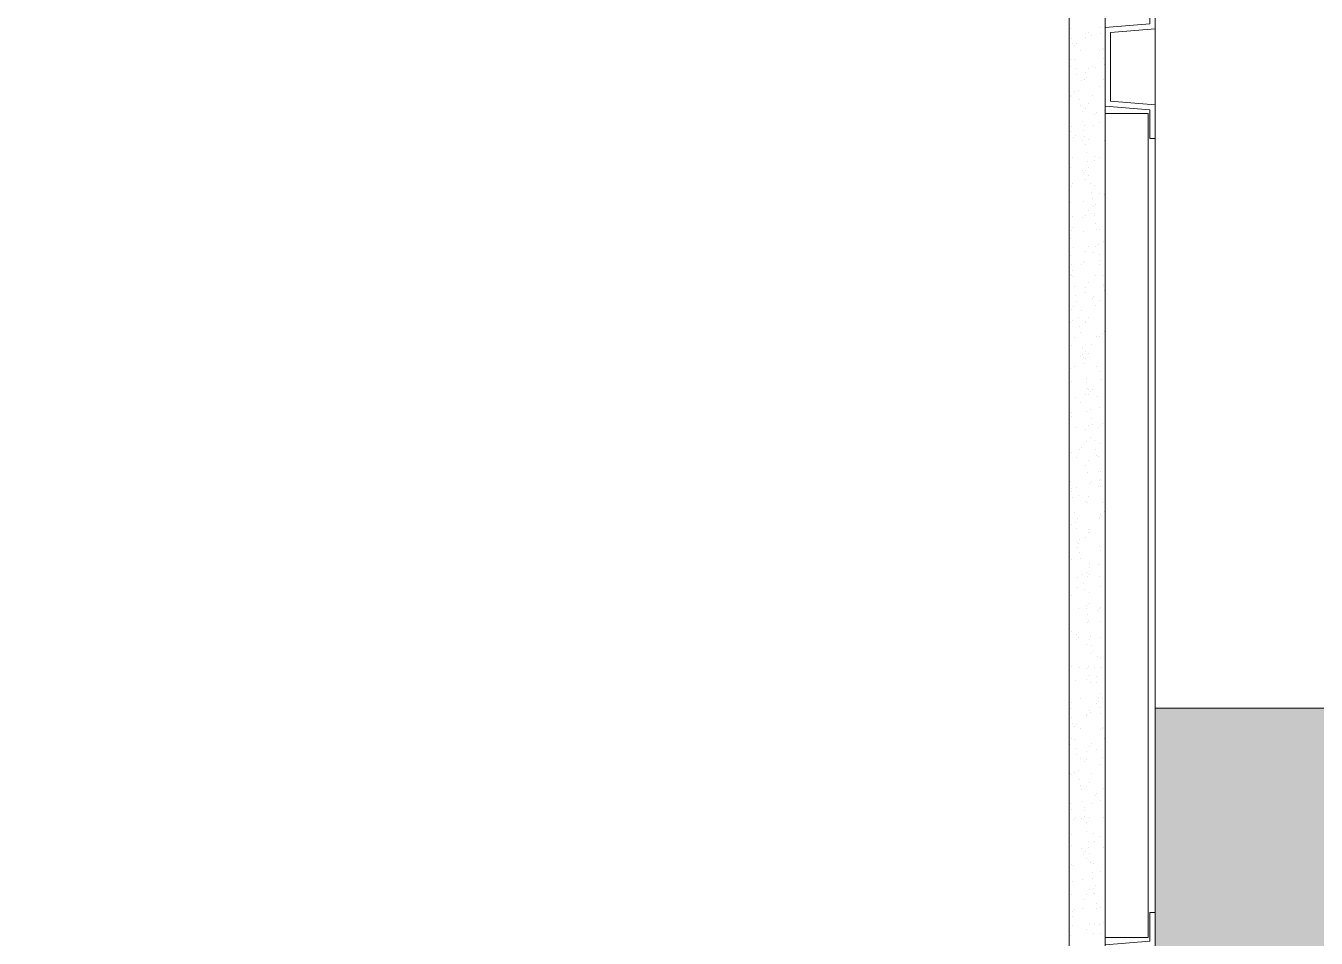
# Model space of a CAD drawing. Header units: inches. Extents: x 891 to 14187, y -1169 to 3232.
# Drawn here: x 9000.67 to 9023.18, y 2675.69 to 2691.6 of the extents above; entities that cross this region are included whole.
import ezdxf

# ---------------------------------------------------------------- set-up
doc = ezdxf.new("R2010")
doc.units = ezdxf.units.IN
doc.header["$MEASUREMENT"] = 0
for name, color, linetype, lineweight in [('A-Hatch', 7, 'Continuous', 9), ('A-WALL-PRHT', 7, 'Continuous', 9), ('E1', 7, 'Continuous', 9), ('E2', 7, 'Continuous', 9), ('E3', 7, 'Continuous', 9), ('EX-EXT-CORE', 7, 'Continuous', 9), ('EX-Windows', 7, 'Continuous', 9)]:
    doc.layers.add(name, color=color, linetype=linetype, lineweight=lineweight)

msp = doc.modelspace()

# ---------------------------------------------------------------- hatches: boundary and pattern name
at = {"layer": 'A-Hatch'}
h = msp.add_hatch(color=9, dxfattribs=at)
h.paths.add_polyline_path([(8891.445, 1806.88), (8899.423, 1828.798), (8962.29, 1828.798), (8962.582, 1830.019), (8963.139, 1831.144), (8963.933, 1832.117), (8964.924, 1832.887), (8966.062, 1833.416), (8967.29, 1833.677), (8967.29, 1856.81), (8962.29, 1856.81), (8962.29, 1861.81), (8899.689, 1861.81), (8899.949, 1862.746), (8899.975, 1863.718), (8899.767, 1864.667), (8899.335, 1865.537), (8898.707, 1866.278), (8897.918, 1866.846), (8897.015, 1867.206), (8896.053, 1867.339), (8895.086, 1867.235), (8894.174, 1866.901), (8893.368, 1866.357), (8892.718, 1865.635), (8892.261, 1864.778), (8776.589, 1980.45), (8777.446, 1980.907), (8778.168, 1981.557), (8778.712, 1982.363), (8779.046, 1983.275), (8779.15, 1984.242), (8779.017, 1985.204), (8778.657, 1986.107), (8778.089, 1986.896), (8777.348, 1987.524), (8776.478, 1987.956), (8775.529, 1988.164), (8774.557, 1988.138), (8773.621, 1987.878), (8773.621, 2151.28), (8774.557, 2151.02), (8775.529, 2150.994), (8776.478, 2151.202), (8777.348, 2151.634), (8778.089, 2152.262), (8778.657, 2153.051), (8779.017, 2153.954), (8779.15, 2154.916), (8779.046, 2155.883), (8778.712, 2156.795), (8778.168, 2157.601), (8777.446, 2158.251), (8776.589, 2158.708), (8892.078, 2274.197), (8892.412, 2273.232), (8892.98, 2272.383), (8893.745, 2271.706), (8894.656, 2271.244), (8895.654, 2271.028), (8896.674, 2271.072), (8897.65, 2271.373), (8898.518, 2271.911), (8899.221, 2272.652), (8899.714, 2273.546), (8899.965, 2274.536), (8899.956, 2275.558), (8899.689, 2276.543), (8977.29, 2276.543), (8977.29, 2281.543), (8982.29, 2281.543), (8982.29, 2304.676), (8981.062, 2304.937), (8979.924, 2305.466), (8978.933, 2306.237), (8978.139, 2307.209), (8977.582, 2308.334), (8977.29, 2309.555), (8921.978, 2309.555), (8921.978, 2491.955), (9047.856, 2491.955), (9047.856, 2473.387), (9048.175, 2473.387), (9048.951, 2473.285), (9049.675, 2472.985), (9050.296, 2472.508), (9050.773, 2471.887), (9051.073, 2471.163), (9051.175, 2470.387), (9051.175, 2469.116), (9055.09, 2469.116), (9054.709, 2467.833), (9054.654, 2466.495), (9054.929, 2465.185), (9055.517, 2463.983), (9056.382, 2462.962), (9057.472, 2462.184), (9058.719, 2461.698), (9060.047, 2461.532), (9061.375, 2461.698), (9062.622, 2462.184), (9063.711, 2462.962), (9064.577, 2463.983), (9065.165, 2465.185), (9065.44, 2466.495), (9065.385, 2467.833), (9065.004, 2469.116), (9080.75, 2469.116), (9080.369, 2467.833), (9080.314, 2466.495), (9080.589, 2465.185), (9081.177, 2463.983), (9082.042, 2462.962), (9083.132, 2462.184), (9084.379, 2461.698), (9085.707, 2461.532), (9087.035, 2461.698), (9088.282, 2462.184), (9089.371, 2462.962), (9090.237, 2463.983), (9090.825, 2465.185), (9091.1, 2466.495), (9091.045, 2467.833), (9090.664, 2469.116), (9094.899, 2469.116), (9094.899, 2470.387), (9095.002, 2471.163), (9095.301, 2471.887), (9095.778, 2472.508), (9096.399, 2472.985), (9097.123, 2473.285), (9097.899, 2473.387), (9098.537, 2473.387), (9098.537, 2509.74), (9099.655, 2509.405), (9100.821, 2509.365), (9101.96, 2509.621), (9102.997, 2510.157), (9103.863, 2510.939), (9104.504, 2511.914), (9104.877, 2513.02), (9104.957, 2514.184), (9104.74, 2515.331), (9104.24, 2516.385), (9103.489, 2517.278), (9102.536, 2517.952), (9111.732, 2527.148), (9108.264, 2530.616), (9111.672, 2534.023), (9095.315, 2550.38), (9094.262, 2549.697), (9093.082, 2549.266), (9091.837, 2549.11), (9090.588, 2549.236), (9089.399, 2549.637), (9088.329, 2550.295), (9081.604, 2543.57), (9039.994, 2543.57), (9039.994, 2648.179), (9090.682, 2648.179), (9090.682, 2652.179), (9094.682, 2652.179), (9094.682, 2663.179), (9090.682, 2663.179), (9090.682, 2667.179), (9039.994, 2667.179), (9039.994, 2679.698), (9020.374, 2679.698), (9020.374, 2526.043), (8923.557, 2526.043), (8923.557, 2544.133), (8860.482, 2544.133), (8860.482, 2507.138), (8848.343, 2507.138), (8848.343, 2491.138), (8888.835, 2491.138), (8888.835, 2331.379), (8871.548, 2331.379), (8871.548, 2298.558), (8765.747, 2192.757), (8765.747, 2255.921), (8745.747, 2255.921), (8745.747, 2218.326), (8715.335, 2218.326), (8715.335, 2193.826), (8740.83, 2193.826), (8740.83, 1937.933), (8716.83, 1937.933), (8716.83, 1894.933), (8740.83, 1894.933), (8740.83, 1892.88), (8756.83, 1892.88), (8756.83, 1955.928), (8868.77, 1843.989), (8859.496, 1818.509)])
h.paths.add_polyline_path([(8824.343, 2491.138), (8824.343, 2507.138), (8799.107, 2507.138), (8799.107, 2491.138)])

# ---------------------------------------------------------------- linework, layer by layer
at = {"layer": 'A-WALL-PRHT', "color": 8}
for p, q in [((9018.874, 2739.698), (9018.874, 2659.388)), ((9019.499, 2739.698), (9019.499, 2659.388))]:
    msp.add_line(p, q, dxfattribs=at)
at = {"layer": 'E1', "color": 8}
for p, q in [((9018.881, 2691.428), (9018.881, 2691.428)), ((9018.881, 2691.428), (9018.881, 2691.428)), ((9018.89, 2691.551), (9018.89, 2691.551)), ((9019.163, 2691.474), (9019.163, 2691.474)), ((9019.163, 2691.474), (9019.163, 2691.474)), ((9019.204, 2691.487), (9019.204, 2691.487)), ((9019.266, 2691.44), (9019.266, 2691.44)), ((9019.266, 2691.44), (9019.266, 2691.44)), ((9019.405, 2691.573), (9019.405, 2691.573)), ((9019.405, 2691.573), (9019.405, 2691.573)), ((9019.419, 2691.469), (9019.419, 2691.469)), ((9019.419, 2691.469), (9019.419, 2691.469)), ((9018.912, 2691.388), (9018.912, 2691.388)), ((9018.912, 2691.388), (9018.912, 2691.388)), ((9018.925, 2691.284), (9018.925, 2691.284)), ((9018.925, 2691.284), (9018.925, 2691.284)), ((9018.97, 2691.263), (9018.97, 2691.263)), ((9018.97, 2691.263), (9018.97, 2691.263)), ((9019.004, 2691.3), (9019.004, 2691.3)), ((9019.15, 2691.403), (9019.15, 2691.403)), ((9019.15, 2691.403), (9019.15, 2691.403)), ((9019.455, 2691.197), (9019.455, 2691.197)), ((9018.897, 2691.007), (9018.897, 2691.007)), ((9018.897, 2691.007), (9018.897, 2691.007)), ((9018.961, 2691.013), (9018.961, 2691.013)), ((9019.079, 2691.17), (9019.079, 2691.17)), ((9019.079, 2691.17), (9019.079, 2691.17)), ((9019.398, 2691.168), (9019.398, 2691.168)), ((9019.398, 2691.168), (9019.398, 2691.168)), ((9019.464, 2691.182), (9019.464, 2691.182)), ((9019.464, 2691.182), (9019.464, 2691.182)), ((9019.476, 2691.034), (9019.476, 2691.034)), ((9019.476, 2691.034), (9019.476, 2691.034)), ((9018.901, 2690.887), (9018.901, 2690.887)), ((9018.982, 2690.85), (9018.982, 2690.85)), ((9018.982, 2690.85), (9018.982, 2690.85)), ((9018.996, 2690.746), (9018.996, 2690.746)), ((9018.996, 2690.746), (9018.996, 2690.746)), ((9019.151, 2690.78), (9019.151, 2690.78)), ((9019.151, 2690.78), (9019.151, 2690.78)), ((9019.205, 2690.865), (9019.205, 2690.865)), ((9019.286, 2690.9), (9019.286, 2690.9)), ((9019.339, 2690.873), (9019.339, 2690.873)), ((9019.339, 2690.873), (9019.339, 2690.873)), ((9019.49, 2690.93), (9019.49, 2690.93)), ((9019.49, 2690.93), (9019.49, 2690.93)), ((9019.086, 2690.646), (9019.086, 2690.646)), ((9019.086, 2690.646), (9019.086, 2690.646)), ((9019.145, 2690.662), (9019.145, 2690.662)), ((9019.145, 2690.662), (9019.145, 2690.662)), ((9019.179, 2690.699), (9019.179, 2690.699)), ((9019.399, 2690.545), (9019.399, 2690.545)), ((9019.399, 2690.545), (9019.399, 2690.545)), ((9019.471, 2690.659), (9019.471, 2690.659)), ((9019.471, 2690.659), (9019.471, 2690.659)), ((9018.898, 2690.384), (9018.898, 2690.384)), ((9018.898, 2690.384), (9018.898, 2690.384)), ((9018.898, 2690.376), (9018.898, 2690.376)), ((9018.898, 2690.376), (9018.898, 2690.376)), ((9018.963, 2690.463), (9018.963, 2690.463)), ((9018.963, 2690.463), (9018.963, 2690.463)), ((9019.032, 2690.474), (9019.032, 2690.474)), ((9019.053, 2690.312), (9019.053, 2690.312)), ((9019.053, 2690.312), (9019.053, 2690.312)), ((9019.283, 2690.388), (9019.283, 2690.388)), ((9019.283, 2690.388), (9019.283, 2690.388)), ((9019.067, 2690.208), (9019.067, 2690.208)), ((9019.067, 2690.208), (9019.067, 2690.208)), ((9019.105, 2690.106), (9019.105, 2690.106)), ((9019.152, 2690.157), (9019.152, 2690.157)), ((9019.152, 2690.157), (9019.152, 2690.157)), ((9019.206, 2690.242), (9019.206, 2690.242)), ((9019.355, 2690.097), (9019.355, 2690.097)), ((9019.49, 2690.119), (9019.49, 2690.119)), ((9018.905, 2689.852), (9018.905, 2689.852)), ((9018.905, 2689.852), (9018.905, 2689.852)), ((9019.103, 2689.936), (9019.103, 2689.936)), ((9019.138, 2689.861), (9019.138, 2689.861)), ((9019.138, 2689.861), (9019.138, 2689.861)), ((9019.29, 2689.865), (9019.29, 2689.865)), ((9019.29, 2689.865), (9019.29, 2689.865)), ((9019.321, 2690.06), (9019.321, 2690.06)), ((9019.321, 2690.06), (9019.321, 2690.06)), ((9019.4, 2689.923), (9019.4, 2689.923)), ((9019.4, 2689.923), (9019.4, 2689.923)), ((9018.9, 2689.761), (9018.9, 2689.761)), ((9018.9, 2689.761), (9018.9, 2689.761)), ((9018.945, 2689.651), (9018.945, 2689.651)), ((9018.945, 2689.651), (9018.945, 2689.651)), ((9018.979, 2689.687), (9018.979, 2689.687)), ((9019.124, 2689.773), (9019.124, 2689.773)), ((9019.124, 2689.773), (9019.124, 2689.773)), ((9019.138, 2689.669), (9019.138, 2689.669)), ((9019.138, 2689.669), (9019.138, 2689.669)), ((9019.207, 2689.619), (9019.207, 2689.619)), ((9019.103, 2689.594), (9019.103, 2689.594)), ((9019.103, 2689.594), (9019.103, 2689.594)), ((9019.153, 2689.535), (9019.153, 2689.535)), ((9019.153, 2689.535), (9019.153, 2689.535)), ((9019.174, 2689.398), (9019.174, 2689.398)), ((9019.488, 2689.607), (9019.488, 2689.607)), ((9019.488, 2689.607), (9019.488, 2689.607)), ((9019.496, 2689.459), (9019.496, 2689.459)), ((9019.496, 2689.459), (9019.496, 2689.459)), ((9018.924, 2689.312), (9018.924, 2689.312)), ((9019.195, 2689.235), (9019.195, 2689.235)), ((9019.195, 2689.235), (9019.195, 2689.235)), ((9019.31, 2689.325), (9019.31, 2689.325)), ((9019.314, 2689.26), (9019.314, 2689.26)), ((9019.314, 2689.26), (9019.314, 2689.26)), ((9019.402, 2689.3), (9019.402, 2689.3)), ((9019.402, 2689.3), (9019.402, 2689.3)), ((9018.901, 2689.138), (9018.901, 2689.138)), ((9018.901, 2689.138), (9018.901, 2689.138)), ((9019.109, 2689.071), (9019.109, 2689.071)), ((9019.109, 2689.071), (9019.109, 2689.071)), ((9019.121, 2689.049), (9019.121, 2689.049)), ((9019.121, 2689.049), (9019.121, 2689.049)), ((9019.155, 2689.086), (9019.155, 2689.086)), ((9019.208, 2688.996), (9019.208, 2688.996)), ((9019.209, 2689.131), (9019.209, 2689.131)), ((9019.209, 2689.131), (9019.209, 2689.131)), ((9019.495, 2689.084), (9019.495, 2689.084)), ((9019.495, 2689.084), (9019.495, 2689.084)), ((9018.922, 2688.8), (9018.922, 2688.8)), ((9018.922, 2688.8), (9018.922, 2688.8)), ((9018.938, 2688.85), (9018.938, 2688.85)), ((9018.938, 2688.85), (9018.938, 2688.85)), ((9019.154, 2688.912), (9019.154, 2688.912)), ((9019.154, 2688.912), (9019.154, 2688.912)), ((9019.244, 2688.859), (9019.244, 2688.859)), ((9019.307, 2688.813), (9019.307, 2688.813)), ((9019.307, 2688.813), (9019.307, 2688.813)), ((9018.902, 2688.515), (9018.902, 2688.515)), ((9018.902, 2688.515), (9018.902, 2688.515)), ((9019.129, 2688.531), (9019.129, 2688.531)), ((9019.266, 2688.697), (9019.266, 2688.697)), ((9019.266, 2688.697), (9019.266, 2688.697)), ((9019.28, 2688.593), (9019.28, 2688.593)), ((9019.28, 2688.593), (9019.28, 2688.593)), ((9019.403, 2688.677), (9019.403, 2688.677)), ((9019.403, 2688.677), (9019.403, 2688.677)), ((9019.49, 2688.659), (9019.49, 2688.659)), ((9019.49, 2688.659), (9019.49, 2688.659)), ((9018.928, 2688.277), (9018.928, 2688.277)), ((9018.928, 2688.277), (9018.928, 2688.277)), ((9019.156, 2688.289), (9019.156, 2688.289)), ((9019.156, 2688.289), (9019.156, 2688.289)), ((9019.209, 2688.373), (9019.209, 2688.373)), ((9019.296, 2688.448), (9019.296, 2688.448)), ((9019.296, 2688.448), (9019.296, 2688.448)), ((9019.314, 2688.29), (9019.314, 2688.29)), ((9019.314, 2688.29), (9019.314, 2688.29)), ((9019.315, 2688.321), (9019.315, 2688.321)), ((9019.33, 2688.485), (9019.33, 2688.485)), ((9018.921, 2688.038), (9018.921, 2688.038)), ((9018.921, 2688.038), (9018.921, 2688.038)), ((9018.954, 2688.075), (9018.954, 2688.075)), ((9019.114, 2688.249), (9019.114, 2688.249)), ((9019.114, 2688.249), (9019.114, 2688.249)), ((9019.337, 2688.158), (9019.337, 2688.158)), ((9019.337, 2688.158), (9019.337, 2688.158)), ((9019.35, 2688.054), (9019.35, 2688.054)), ((9019.35, 2688.054), (9019.35, 2688.054)), ((9019.404, 2688.054), (9019.404, 2688.054)), ((9019.404, 2688.054), (9019.404, 2688.054)), ((9018.903, 2687.893), (9018.903, 2687.893)), ((9018.903, 2687.893), (9018.903, 2687.893)), ((9019.126, 2688.019), (9019.126, 2688.019)), ((9019.126, 2688.019), (9019.126, 2688.019)), ((9019.472, 2687.847), (9019.472, 2687.847)), ((9019.472, 2687.847), (9019.472, 2687.847)), ((9018.893, 2687.598), (9018.893, 2687.598)), ((9018.948, 2687.737), (9018.948, 2687.737)), ((9019.157, 2687.666), (9019.157, 2687.666)), ((9019.157, 2687.666), (9019.157, 2687.666)), ((9019.21, 2687.75), (9019.21, 2687.75)), ((9019.289, 2687.648), (9019.289, 2687.648)), ((9019.289, 2687.648), (9019.289, 2687.648)), ((9019.333, 2687.749), (9019.333, 2687.749)), ((9019.386, 2687.783), (9019.386, 2687.783)), ((9019.408, 2687.62), (9019.408, 2687.62)), ((9019.408, 2687.62), (9019.408, 2687.62)), ((9018.914, 2687.436), (9018.914, 2687.436)), ((9018.914, 2687.436), (9018.914, 2687.436)), ((9019.096, 2687.437), (9019.096, 2687.437)), ((9019.096, 2687.437), (9019.096, 2687.437)), ((9019.13, 2687.474), (9019.13, 2687.474)), ((9019.133, 2687.496), (9019.133, 2687.496)), ((9019.133, 2687.496), (9019.133, 2687.496)), ((9019.405, 2687.431), (9019.405, 2687.431)), ((9019.405, 2687.431), (9019.405, 2687.431)), ((9019.421, 2687.516), (9019.421, 2687.516)), ((9019.421, 2687.516), (9019.421, 2687.516)), ((9018.904, 2687.27), (9018.904, 2687.27)), ((9018.904, 2687.27), (9018.904, 2687.27)), ((9018.914, 2687.238), (9018.914, 2687.238)), ((9018.914, 2687.238), (9018.914, 2687.238)), ((9018.928, 2687.331), (9018.928, 2687.331)), ((9018.928, 2687.331), (9018.928, 2687.331)), ((9018.945, 2687.225), (9018.945, 2687.225)), ((9018.945, 2687.225), (9018.945, 2687.225)), ((9019.331, 2687.238), (9019.331, 2687.238)), ((9019.331, 2687.238), (9019.331, 2687.238)), ((9019.457, 2687.244), (9019.457, 2687.244)), ((9018.964, 2687.06), (9018.964, 2687.06)), ((9019.152, 2686.955), (9019.152, 2686.955)), ((9019.158, 2687.043), (9019.158, 2687.043)), ((9019.158, 2687.043), (9019.158, 2687.043)), ((9019.211, 2687.128), (9019.211, 2687.128)), ((9019.465, 2687.047), (9019.465, 2687.047)), ((9019.465, 2687.047), (9019.465, 2687.047)), ((9019.479, 2687.082), (9019.479, 2687.082)), ((9019.479, 2687.082), (9019.479, 2687.082)), ((9019.492, 2686.978), (9019.492, 2686.978)), ((9019.492, 2686.978), (9019.492, 2686.978)), ((9018.952, 2686.702), (9018.952, 2686.702)), ((9018.952, 2686.702), (9018.952, 2686.702)), ((9018.985, 2686.897), (9018.985, 2686.897)), ((9018.985, 2686.897), (9018.985, 2686.897)), ((9018.999, 2686.793), (9018.999, 2686.793)), ((9018.999, 2686.793), (9018.999, 2686.793)), ((9019.272, 2686.836), (9019.272, 2686.836)), ((9019.272, 2686.836), (9019.272, 2686.836)), ((9019.306, 2686.873), (9019.306, 2686.873)), ((9019.337, 2686.714), (9019.337, 2686.714)), ((9019.337, 2686.714), (9019.337, 2686.714)), ((9019.406, 2686.808), (9019.406, 2686.808)), ((9019.406, 2686.808), (9019.406, 2686.808)), ((9018.905, 2686.647), (9018.905, 2686.647)), ((9018.905, 2686.647), (9018.905, 2686.647)), ((9018.93, 2686.463), (9018.93, 2686.463)), ((9019.034, 2686.521), (9019.034, 2686.521)), ((9019.089, 2686.637), (9019.089, 2686.637)), ((9019.089, 2686.637), (9019.089, 2686.637)), ((9019.213, 2686.505), (9019.213, 2686.505)), ((9018.896, 2686.426), (9018.896, 2686.426)), ((9018.896, 2686.426), (9018.896, 2686.426)), ((9019.056, 2686.359), (9019.056, 2686.359)), ((9019.056, 2686.359), (9019.056, 2686.359)), ((9019.07, 2686.255), (9019.07, 2686.255)), ((9019.07, 2686.255), (9019.07, 2686.255)), ((9019.15, 2686.444), (9019.15, 2686.444)), ((9019.15, 2686.444), (9019.15, 2686.444)), ((9019.159, 2686.42), (9019.159, 2686.42)), ((9019.159, 2686.42), (9019.159, 2686.42)), ((9019.481, 2686.271), (9019.481, 2686.271)), ((9018.906, 2686.024), (9018.906, 2686.024)), ((9018.906, 2686.024), (9018.906, 2686.024)), ((9018.972, 2686.161), (9018.972, 2686.161)), ((9019.265, 2686.035), (9019.265, 2686.035)), ((9019.265, 2686.035), (9019.265, 2686.035)), ((9019.357, 2686.174), (9019.357, 2686.174)), ((9019.407, 2686.186), (9019.407, 2686.186)), ((9019.407, 2686.186), (9019.407, 2686.186)), ((9019.447, 2686.234), (9019.447, 2686.234)), ((9019.447, 2686.234), (9019.447, 2686.234)), ((9019.072, 2685.825), (9019.072, 2685.825)), ((9019.072, 2685.825), (9019.072, 2685.825)), ((9019.105, 2685.983), (9019.105, 2685.983)), ((9019.105, 2685.861), (9019.105, 2685.861)), ((9019.127, 2685.82), (9019.127, 2685.82)), ((9019.127, 2685.82), (9019.127, 2685.82)), ((9019.157, 2685.92), (9019.157, 2685.92)), ((9019.157, 2685.92), (9019.157, 2685.92)), ((9019.16, 2685.798), (9019.16, 2685.798)), ((9019.16, 2685.798), (9019.16, 2685.798)), ((9019.214, 2685.882), (9019.214, 2685.882)), ((9018.889, 2685.625), (9018.889, 2685.625)), ((9018.889, 2685.625), (9018.889, 2685.625)), ((9018.969, 2685.65), (9018.969, 2685.65)), ((9018.969, 2685.65), (9018.969, 2685.65)), ((9019.14, 2685.716), (9019.14, 2685.716)), ((9019.14, 2685.716), (9019.14, 2685.716)), ((9019.354, 2685.662), (9019.354, 2685.662)), ((9019.354, 2685.662), (9019.354, 2685.662)), ((9019.408, 2685.563), (9019.408, 2685.563)), ((9019.408, 2685.563), (9019.408, 2685.563)), ((9018.908, 2685.401), (9018.908, 2685.401)), ((9018.908, 2685.401), (9018.908, 2685.401)), ((9019.176, 2685.445), (9019.176, 2685.445)), ((9019.176, 2685.38), (9019.176, 2685.38)), ((9019.44, 2685.434), (9019.44, 2685.434)), ((9019.44, 2685.434), (9019.44, 2685.434)), ((9018.976, 2685.126), (9018.976, 2685.126)), ((9018.976, 2685.126), (9018.976, 2685.126)), ((9019.161, 2685.175), (9019.161, 2685.175)), ((9019.161, 2685.175), (9019.161, 2685.175)), ((9019.198, 2685.282), (9019.198, 2685.282)), ((9019.198, 2685.282), (9019.198, 2685.282)), ((9019.211, 2685.178), (9019.211, 2685.178)), ((9019.211, 2685.178), (9019.211, 2685.178)), ((9019.215, 2685.259), (9019.215, 2685.259)), ((9019.247, 2685.223), (9019.247, 2685.223)), ((9019.247, 2685.223), (9019.247, 2685.223)), ((9019.281, 2685.26), (9019.281, 2685.26)), ((9019.361, 2685.139), (9019.361, 2685.139)), ((9019.361, 2685.139), (9019.361, 2685.139)), ((9019.065, 2685.024), (9019.065, 2685.024)), ((9019.065, 2685.024), (9019.065, 2685.024)), ((9019.247, 2684.906), (9019.247, 2684.906)), ((9019.409, 2684.94), (9019.409, 2684.94)), ((9019.409, 2684.94), (9019.409, 2684.94)), ((9018.905, 2684.85), (9018.905, 2684.85)), ((9018.909, 2684.778), (9018.909, 2684.778)), ((9018.909, 2684.778), (9018.909, 2684.778)), ((9019.174, 2684.868), (9019.174, 2684.868)), ((9019.174, 2684.868), (9019.174, 2684.868)), ((9019.268, 2684.744), (9019.268, 2684.744)), ((9019.268, 2684.744), (9019.268, 2684.744)), ((9018.995, 2684.586), (9018.995, 2684.586)), ((9019.162, 2684.552), (9019.162, 2684.552)), ((9019.162, 2684.552), (9019.162, 2684.552)), ((9019.216, 2684.636), (9019.216, 2684.636)), ((9019.282, 2684.64), (9019.282, 2684.64)), ((9019.282, 2684.64), (9019.282, 2684.64)), ((9019.381, 2684.599), (9019.381, 2684.599)), ((9019.423, 2684.622), (9019.423, 2684.622)), ((9019.423, 2684.622), (9019.423, 2684.622)), ((9019.456, 2684.659), (9019.456, 2684.659)), ((9019.047, 2684.212), (9019.047, 2684.212)), ((9019.047, 2684.212), (9019.047, 2684.212)), ((9019.081, 2684.249), (9019.081, 2684.249)), ((9019.18, 2684.345), (9019.18, 2684.345)), ((9019.18, 2684.345), (9019.18, 2684.345)), ((9019.24, 2684.423), (9019.24, 2684.423)), ((9019.24, 2684.423), (9019.24, 2684.423)), ((9019.318, 2684.368), (9019.318, 2684.368)), ((9019.411, 2684.317), (9019.411, 2684.317)), ((9019.411, 2684.317), (9019.411, 2684.317)), ((9018.91, 2684.156), (9018.91, 2684.156)), ((9018.91, 2684.156), (9018.91, 2684.156)), ((9018.993, 2684.075), (9018.993, 2684.075)), ((9018.993, 2684.075), (9018.993, 2684.075)), ((9019.217, 2684.013), (9019.217, 2684.013)), ((9019.339, 2684.205), (9019.339, 2684.205)), ((9019.339, 2684.205), (9019.339, 2684.205)), ((9019.353, 2684.101), (9019.353, 2684.101)), ((9019.353, 2684.101), (9019.353, 2684.101)), ((9019.378, 2684.087), (9019.378, 2684.087)), ((9019.378, 2684.087), (9019.378, 2684.087)), ((9019.163, 2683.929), (9019.163, 2683.929)), ((9019.163, 2683.929), (9019.163, 2683.929)), ((9019.2, 2683.805), (9019.2, 2683.805)), ((9019.389, 2683.83), (9019.389, 2683.83)), ((9019.416, 2683.822), (9019.416, 2683.822)), ((9019.416, 2683.822), (9019.416, 2683.822)), ((9018.895, 2683.645), (9018.895, 2683.645)), ((9018.999, 2683.551), (9018.999, 2683.551)), ((9018.999, 2683.551), (9018.999, 2683.551)), ((9019.223, 2683.611), (9019.223, 2683.611)), ((9019.223, 2683.611), (9019.223, 2683.611)), ((9019.256, 2683.648), (9019.256, 2683.648)), ((9019.385, 2683.564), (9019.385, 2683.564)), ((9019.385, 2683.564), (9019.385, 2683.564)), ((9019.41, 2683.667), (9019.41, 2683.667)), ((9019.41, 2683.667), (9019.41, 2683.667)), ((9019.412, 2683.694), (9019.412, 2683.694)), ((9019.412, 2683.694), (9019.412, 2683.694)), ((9019.424, 2683.563), (9019.424, 2683.563)), ((9019.424, 2683.563), (9019.424, 2683.563)), ((9018.911, 2683.533), (9018.911, 2683.533)), ((9018.911, 2683.533), (9018.911, 2683.533)), ((9018.917, 2683.483), (9018.917, 2683.483)), ((9018.917, 2683.483), (9018.917, 2683.483)), ((9018.93, 2683.379), (9018.93, 2683.379)), ((9018.93, 2683.379), (9018.93, 2683.379)), ((9019.04, 2683.412), (9019.04, 2683.412)), ((9019.04, 2683.412), (9019.04, 2683.412)), ((9019.218, 2683.391), (9019.218, 2683.391)), ((9018.881, 2683.238), (9018.881, 2683.238)), ((9018.966, 2683.107), (9018.966, 2683.107)), ((9019.165, 2683.306), (9019.165, 2683.306)), ((9019.165, 2683.306), (9019.165, 2683.306)), ((9019.197, 2683.293), (9019.197, 2683.293)), ((9019.197, 2683.293), (9019.197, 2683.293)), ((9019.46, 2683.291), (9019.46, 2683.291)), ((9019.481, 2683.129), (9019.481, 2683.129)), ((9019.481, 2683.129), (9019.481, 2683.129)), ((9018.912, 2682.91), (9018.912, 2682.91)), ((9018.912, 2682.91), (9018.912, 2682.91)), ((9018.988, 2682.944), (9018.988, 2682.944)), ((9018.988, 2682.944), (9018.988, 2682.944)), ((9019.019, 2683.011), (9019.019, 2683.011)), ((9019.398, 2683.01), (9019.398, 2683.01)), ((9019.398, 2683.01), (9019.398, 2683.01)), ((9019.404, 2683.023), (9019.404, 2683.023)), ((9019.413, 2683.071), (9019.413, 2683.071)), ((9019.413, 2683.071), (9019.413, 2683.071)), ((9019.432, 2683.047), (9019.432, 2683.047)), ((9019.495, 2683.025), (9019.495, 2683.025)), ((9019.495, 2683.025), (9019.495, 2683.025)), ((9019.001, 2682.84), (9019.001, 2682.84)), ((9019.001, 2682.84), (9019.001, 2682.84)), ((9019.056, 2682.637), (9019.056, 2682.637)), ((9019.166, 2682.683), (9019.166, 2682.683)), ((9019.166, 2682.683), (9019.166, 2682.683)), ((9019.204, 2682.77), (9019.204, 2682.77)), ((9019.204, 2682.77), (9019.204, 2682.77)), ((9019.216, 2682.811), (9019.216, 2682.811)), ((9019.216, 2682.811), (9019.216, 2682.811)), ((9019.219, 2682.768), (9019.219, 2682.768)), ((9019.016, 2682.499), (9019.016, 2682.499)), ((9019.016, 2682.499), (9019.016, 2682.499)), ((9019.023, 2682.6), (9019.023, 2682.6)), ((9019.023, 2682.6), (9019.023, 2682.6)), ((9019.037, 2682.569), (9019.037, 2682.569)), ((9019.402, 2682.512), (9019.402, 2682.512)), ((9019.402, 2682.512), (9019.402, 2682.512)), ((9019.414, 2682.449), (9019.414, 2682.449)), ((9019.414, 2682.449), (9019.414, 2682.449)), ((9018.913, 2682.287), (9018.913, 2682.287)), ((9018.913, 2682.287), (9018.913, 2682.287)), ((9019.058, 2682.406), (9019.058, 2682.406)), ((9019.058, 2682.406), (9019.058, 2682.406)), ((9019.072, 2682.302), (9019.072, 2682.302)), ((9019.072, 2682.302), (9019.072, 2682.302)), ((9019.223, 2682.229), (9019.223, 2682.229)), ((9019.391, 2682.209), (9019.391, 2682.209)), ((9019.391, 2682.209), (9019.391, 2682.209)), ((9019.023, 2681.976), (9019.023, 2681.976)), ((9019.023, 2681.976), (9019.023, 2681.976)), ((9019.108, 2682.03), (9019.108, 2682.03)), ((9019.167, 2682.061), (9019.167, 2682.061)), ((9019.167, 2682.061), (9019.167, 2682.061)), ((9019.198, 2681.999), (9019.198, 2681.999)), ((9019.198, 2681.999), (9019.198, 2681.999)), ((9019.221, 2682.145), (9019.221, 2682.145)), ((9019.232, 2682.035), (9019.232, 2682.035)), ((9019.409, 2681.988), (9019.409, 2681.988)), ((9019.409, 2681.988), (9019.409, 2681.988)), ((9019.016, 2681.8), (9019.016, 2681.8)), ((9019.016, 2681.8), (9019.016, 2681.8)), ((9019.129, 2681.868), (9019.129, 2681.868)), ((9019.129, 2681.868), (9019.129, 2681.868)), ((9019.143, 2681.764), (9019.143, 2681.764)), ((9019.143, 2681.764), (9019.143, 2681.764)), ((9019.415, 2681.826), (9019.415, 2681.826)), ((9019.415, 2681.826), (9019.415, 2681.826)), ((9018.914, 2681.664), (9018.914, 2681.664)), ((9018.914, 2681.664), (9018.914, 2681.664)), ((9019.221, 2681.718), (9019.221, 2681.718)), ((9019.221, 2681.718), (9019.221, 2681.718)), ((9019.222, 2681.522), (9019.222, 2681.522)), ((9019.043, 2681.436), (9019.043, 2681.436)), ((9019.168, 2681.438), (9019.168, 2681.438)), ((9019.168, 2681.438), (9019.168, 2681.438)), ((9019.179, 2681.492), (9019.179, 2681.492)), ((9019.2, 2681.329), (9019.2, 2681.329)), ((9019.2, 2681.329), (9019.2, 2681.329)), ((9019.374, 2681.397), (9019.374, 2681.397)), ((9019.374, 2681.397), (9019.374, 2681.397)), ((9019.407, 2681.434), (9019.407, 2681.434)), ((9019.428, 2681.448), (9019.428, 2681.448)), ((9019.191, 2681.198), (9019.191, 2681.198)), ((9019.191, 2681.198), (9019.191, 2681.198)), ((9019.214, 2681.225), (9019.214, 2681.225)), ((9019.214, 2681.225), (9019.214, 2681.225)), ((9019.228, 2681.194), (9019.228, 2681.194)), ((9019.228, 2681.194), (9019.228, 2681.194)), ((9019.416, 2681.203), (9019.416, 2681.203)), ((9019.416, 2681.203), (9019.416, 2681.203)), ((9018.915, 2681.041), (9018.915, 2681.041)), ((9018.915, 2681.041), (9018.915, 2681.041)), ((9018.998, 2680.987), (9018.998, 2680.987)), ((9018.998, 2680.987), (9018.998, 2680.987)), ((9019.032, 2681.024), (9019.032, 2681.024)), ((9019.04, 2680.924), (9019.04, 2680.924)), ((9019.04, 2680.924), (9019.04, 2680.924)), ((9019.223, 2680.899), (9019.223, 2680.899)), ((9019.25, 2680.954), (9019.25, 2680.954)), ((9019.426, 2680.937), (9019.426, 2680.937)), ((9019.426, 2680.937), (9019.426, 2680.937)), ((9019.169, 2680.815), (9019.169, 2680.815)), ((9019.169, 2680.815), (9019.169, 2680.815)), ((9019.247, 2680.654), (9019.247, 2680.654)), ((9019.271, 2680.791), (9019.271, 2680.791)), ((9019.271, 2680.791), (9019.271, 2680.791)), ((9019.285, 2680.687), (9019.285, 2680.687)), ((9019.285, 2680.687), (9019.285, 2680.687)), ((9018.917, 2680.419), (9018.917, 2680.419)), ((9018.917, 2680.419), (9018.917, 2680.419)), ((9019.047, 2680.4), (9019.047, 2680.4)), ((9019.047, 2680.4), (9019.047, 2680.4)), ((9019.174, 2680.386), (9019.174, 2680.386)), ((9019.174, 2680.386), (9019.174, 2680.386)), ((9019.207, 2680.423), (9019.207, 2680.423)), ((9019.321, 2680.415), (9019.321, 2680.415)), ((9019.367, 2680.597), (9019.367, 2680.597)), ((9019.367, 2680.597), (9019.367, 2680.597)), ((9019.417, 2680.58), (9019.417, 2680.58)), ((9019.417, 2680.58), (9019.417, 2680.58)), ((9019.432, 2680.413), (9019.432, 2680.413)), ((9019.432, 2680.413), (9019.432, 2680.413)), ((9018.991, 2680.187), (9018.991, 2680.187)), ((9018.991, 2680.187), (9018.991, 2680.187)), ((9019.17, 2680.192), (9019.17, 2680.192)), ((9019.17, 2680.192), (9019.17, 2680.192)), ((9019.224, 2680.277), (9019.224, 2680.277)), ((9019.342, 2680.253), (9019.342, 2680.253)), ((9019.342, 2680.253), (9019.342, 2680.253)), ((9019.245, 2680.143), (9019.245, 2680.143)), ((9019.245, 2680.143), (9019.245, 2680.143)), ((9019.356, 2680.148), (9019.356, 2680.148)), ((9019.356, 2680.148), (9019.356, 2680.148)), ((9019.419, 2679.957), (9019.419, 2679.957)), ((9019.419, 2679.957), (9019.419, 2679.957)), ((9018.918, 2679.796), (9018.918, 2679.796)), ((9018.918, 2679.796), (9018.918, 2679.796)), ((9019.066, 2679.86), (9019.066, 2679.86)), ((9019.349, 2679.785), (9019.349, 2679.785)), ((9019.349, 2679.785), (9019.349, 2679.785)), ((9019.383, 2679.822), (9019.383, 2679.822)), ((9019.391, 2679.877), (9019.391, 2679.877)), ((9019.413, 2679.714), (9019.413, 2679.714)), ((9019.413, 2679.714), (9019.413, 2679.714)), ((9019.452, 2679.873), (9019.452, 2679.873)), ((9018.898, 2679.692), (9018.898, 2679.692)), ((9018.919, 2679.53), (9018.919, 2679.53)), ((9018.919, 2679.53), (9018.919, 2679.53)), ((9019.167, 2679.586), (9019.167, 2679.586)), ((9019.167, 2679.586), (9019.167, 2679.586)), ((9019.171, 2679.569), (9019.171, 2679.569)), ((9019.171, 2679.569), (9019.171, 2679.569)), ((9019.225, 2679.654), (9019.225, 2679.654)), ((9019.251, 2679.619), (9019.251, 2679.619)), ((9019.251, 2679.619), (9019.251, 2679.619)), ((9019.427, 2679.61), (9019.427, 2679.61)), ((9019.427, 2679.61), (9019.427, 2679.61)), ((9018.933, 2679.426), (9018.933, 2679.426)), ((9018.933, 2679.426), (9018.933, 2679.426)), ((9018.973, 2679.375), (9018.973, 2679.375)), ((9018.973, 2679.375), (9018.973, 2679.375)), ((9019.007, 2679.412), (9019.007, 2679.412)), ((9019.064, 2679.349), (9019.064, 2679.349)), ((9019.064, 2679.349), (9019.064, 2679.349)), ((9019.42, 2679.334), (9019.42, 2679.334)), ((9019.42, 2679.334), (9019.42, 2679.334)), ((9019.449, 2679.361), (9019.449, 2679.361)), ((9019.449, 2679.361), (9019.449, 2679.361)), ((9019.462, 2679.338), (9019.462, 2679.338)), ((9018.885, 2679.066), (9018.885, 2679.066)), ((9018.919, 2679.173), (9018.919, 2679.173)), ((9018.919, 2679.173), (9018.919, 2679.173)), ((9018.969, 2679.154), (9018.969, 2679.154)), ((9019.271, 2679.079), (9019.271, 2679.079)), ((9019.484, 2679.176), (9019.484, 2679.176)), ((9019.484, 2679.176), (9019.484, 2679.176)), ((9019.497, 2679.072), (9019.497, 2679.072)), ((9019.497, 2679.072), (9019.497, 2679.072)), ((9018.99, 2678.991), (9018.99, 2678.991)), ((9018.99, 2678.991), (9018.99, 2678.991)), ((9019.004, 2678.887), (9019.004, 2678.887)), ((9019.004, 2678.887), (9019.004, 2678.887)), ((9019.071, 2678.825), (9019.071, 2678.825)), ((9019.071, 2678.825), (9019.071, 2678.825)), ((9019.172, 2678.947), (9019.172, 2678.947)), ((9019.172, 2678.947), (9019.172, 2678.947)), ((9019.183, 2678.811), (9019.183, 2678.811)), ((9019.226, 2679.031), (9019.226, 2679.031)), ((9019.342, 2678.985), (9019.342, 2678.985)), ((9019.342, 2678.985), (9019.342, 2678.985)), ((9019.456, 2678.838), (9019.456, 2678.838)), ((9019.456, 2678.838), (9019.456, 2678.838)), ((9019.04, 2678.616), (9019.04, 2678.616)), ((9019.149, 2678.774), (9019.149, 2678.774)), ((9019.149, 2678.774), (9019.149, 2678.774)), ((9019.421, 2678.712), (9019.421, 2678.712)), ((9019.421, 2678.712), (9019.421, 2678.712)), ((9018.883, 2678.555), (9018.883, 2678.555)), ((9018.883, 2678.555), (9018.883, 2678.555)), ((9018.92, 2678.55), (9018.92, 2678.55)), ((9018.92, 2678.55), (9018.92, 2678.55)), ((9018.967, 2678.575), (9018.967, 2678.575)), ((9018.967, 2678.575), (9018.967, 2678.575)), ((9019.061, 2678.453), (9019.061, 2678.453)), ((9019.061, 2678.453), (9019.061, 2678.453)), ((9019.227, 2678.408), (9019.227, 2678.408)), ((9019.268, 2678.567), (9019.268, 2678.567)), ((9019.268, 2678.567), (9019.268, 2678.567)), ((9019.075, 2678.349), (9019.075, 2678.349)), ((9019.075, 2678.349), (9019.075, 2678.349)), ((9019.09, 2678.285), (9019.09, 2678.285)), ((9019.174, 2678.324), (9019.174, 2678.324)), ((9019.174, 2678.324), (9019.174, 2678.324)), ((9019.324, 2678.173), (9019.324, 2678.173)), ((9019.324, 2678.173), (9019.324, 2678.173)), ((9019.358, 2678.209), (9019.358, 2678.209)), ((9019.475, 2678.297), (9019.475, 2678.297)), ((9018.89, 2678.031), (9018.89, 2678.031)), ((9018.89, 2678.031), (9018.89, 2678.031)), ((9018.921, 2677.927), (9018.921, 2677.927)), ((9018.921, 2677.927), (9018.921, 2677.927)), ((9019.11, 2678.077), (9019.11, 2678.077)), ((9019.132, 2677.915), (9019.132, 2677.915)), ((9019.132, 2677.915), (9019.132, 2677.915)), ((9019.142, 2677.974), (9019.142, 2677.974)), ((9019.142, 2677.974), (9019.142, 2677.974)), ((9019.275, 2678.044), (9019.275, 2678.044)), ((9019.275, 2678.044), (9019.275, 2678.044)), ((9019.422, 2678.089), (9019.422, 2678.089)), ((9019.422, 2678.089), (9019.422, 2678.089)), ((9018.949, 2677.763), (9018.949, 2677.763)), ((9018.949, 2677.763), (9018.949, 2677.763)), ((9018.983, 2677.8), (9018.983, 2677.8)), ((9019.088, 2677.773), (9019.088, 2677.773)), ((9019.088, 2677.773), (9019.088, 2677.773)), ((9019.146, 2677.811), (9019.146, 2677.811)), ((9019.146, 2677.811), (9019.146, 2677.811)), ((9019.175, 2677.701), (9019.175, 2677.701)), ((9019.175, 2677.701), (9019.175, 2677.701)), ((9019.228, 2677.785), (9019.228, 2677.785)), ((9019.473, 2677.786), (9019.473, 2677.786)), ((9019.473, 2677.786), (9019.473, 2677.786)), ((9018.909, 2677.491), (9018.909, 2677.491)), ((9019.181, 2677.539), (9019.181, 2677.539)), ((9019.295, 2677.504), (9019.295, 2677.504)), ((9019.423, 2677.466), (9019.423, 2677.466)), ((9019.423, 2677.466), (9019.423, 2677.466)), ((9018.922, 2677.304), (9018.922, 2677.304)), ((9018.922, 2677.304), (9018.922, 2677.304)), ((9019.094, 2677.25), (9019.094, 2677.25)), ((9019.094, 2677.25), (9019.094, 2677.25)), ((9019.203, 2677.376), (9019.203, 2677.376)), ((9019.203, 2677.376), (9019.203, 2677.376)), ((9019.216, 2677.272), (9019.216, 2677.272)), ((9019.216, 2677.272), (9019.216, 2677.272)), ((9019.318, 2677.372), (9019.318, 2677.372)), ((9019.318, 2677.372), (9019.318, 2677.372)), ((9019.48, 2677.262), (9019.48, 2677.262)), ((9019.48, 2677.262), (9019.48, 2677.262)), ((9019.124, 2677.161), (9019.124, 2677.161)), ((9019.124, 2677.161), (9019.124, 2677.161)), ((9019.158, 2677.198), (9019.158, 2677.198)), ((9019.176, 2677.078), (9019.176, 2677.078)), ((9019.176, 2677.078), (9019.176, 2677.078)), ((9019.23, 2677.162), (9019.23, 2677.162)), ((9018.907, 2676.979), (9018.907, 2676.979)), ((9018.907, 2676.979), (9018.907, 2676.979)), ((9018.942, 2676.962), (9018.942, 2676.962)), ((9018.942, 2676.962), (9018.942, 2676.962)), ((9019.252, 2677.001), (9019.252, 2677.001)), ((9019.274, 2676.838), (9019.274, 2676.838)), ((9019.274, 2676.838), (9019.274, 2676.838)), ((9019.292, 2676.992), (9019.292, 2676.992)), ((9019.292, 2676.992), (9019.292, 2676.992)), ((9019.424, 2676.843), (9019.424, 2676.843)), ((9019.424, 2676.843), (9019.424, 2676.843)), ((9018.923, 2676.682), (9018.923, 2676.682)), ((9018.923, 2676.682), (9018.923, 2676.682)), ((9019.114, 2676.71), (9019.114, 2676.71)), ((9019.287, 2676.734), (9019.287, 2676.734)), ((9019.287, 2676.734), (9019.287, 2676.734)), ((9019.3, 2676.56), (9019.3, 2676.56)), ((9019.3, 2676.56), (9019.3, 2676.56)), ((9019.334, 2676.597), (9019.334, 2676.597)), ((9019.493, 2676.771), (9019.493, 2676.771)), ((9019.493, 2676.771), (9019.493, 2676.771)), ((9018.913, 2676.456), (9018.913, 2676.456)), ((9018.913, 2676.456), (9018.913, 2676.456)), ((9019.118, 2676.361), (9019.118, 2676.361)), ((9019.118, 2676.361), (9019.118, 2676.361)), ((9019.177, 2676.455), (9019.177, 2676.455)), ((9019.177, 2676.455), (9019.177, 2676.455)), ((9019.231, 2676.54), (9019.231, 2676.54)), ((9019.299, 2676.468), (9019.299, 2676.468)), ((9019.299, 2676.468), (9019.299, 2676.468)), ((9019.323, 2676.462), (9019.323, 2676.462)), ((9018.924, 2676.15), (9018.924, 2676.15)), ((9018.924, 2676.15), (9018.924, 2676.15)), ((9018.958, 2676.187), (9018.958, 2676.187)), ((9019.111, 2676.198), (9019.111, 2676.198)), ((9019.111, 2676.198), (9019.111, 2676.198)), ((9019.345, 2676.3), (9019.345, 2676.3)), ((9019.345, 2676.3), (9019.345, 2676.3)), ((9019.358, 2676.196), (9019.358, 2676.196)), ((9019.358, 2676.196), (9019.358, 2676.196)), ((9019.425, 2676.22), (9019.425, 2676.22)), ((9019.425, 2676.22), (9019.425, 2676.22)), ((9019.497, 2676.211), (9019.497, 2676.211)), ((9019.497, 2676.211), (9019.497, 2676.211)), ((9018.924, 2676.059), (9018.924, 2676.059)), ((9018.924, 2676.059), (9018.924, 2676.059)), ((9018.933, 2675.916), (9018.933, 2675.916)), ((9019.232, 2675.917), (9019.232, 2675.917)), ((9019.318, 2675.928), (9019.318, 2675.928)), ((9019.394, 2675.924), (9019.394, 2675.924)), ((9019.475, 2675.959), (9019.475, 2675.959)), ((9019.475, 2675.959), (9019.475, 2675.959)), ((9018.9, 2675.74), (9018.9, 2675.74)), ((9019.178, 2675.832), (9019.178, 2675.832)), ((9019.178, 2675.832), (9019.178, 2675.832)), ((9019.293, 2675.76), (9019.293, 2675.76)), ((9019.293, 2675.76), (9019.293, 2675.76)), ((9019.415, 2675.761), (9019.415, 2675.761)), ((9019.415, 2675.761), (9019.415, 2675.761))]:
    msp.add_line(p, q, dxfattribs=at)
at = {"layer": 'E1', "color": 8, "flags": 128}
for points in [[(9019.593, 2690.285), (9020.374, 2690.222), (9020.374, 2689.636), (9020.28, 2689.636), (9020.28, 2690.136), (9019.499, 2690.198), (9019.499, 2691.573), (9020.28, 2691.636), (9020.28, 2692.136), (9020.374, 2692.136), (9020.374, 2691.549), (9019.593, 2691.487)], [(9019.593, 2674.285), (9020.374, 2674.222), (9020.374, 2673.636), (9020.28, 2673.636), (9020.28, 2674.136), (9019.499, 2674.198), (9019.499, 2675.573), (9020.28, 2675.636), (9020.28, 2676.136), (9020.374, 2676.136), (9020.374, 2675.549), (9019.593, 2675.487)]]:
    msp.add_lwpolyline(points, close=True, dxfattribs=at)
at = {"layer": 'E2', "color": 8}
for p, q in [((9018.874, 2659.388), (9018.874, 2739.698)), ((9018.874, 2739.698), (9018.874, 2659.388)), ((9019.499, 2739.698), (9019.499, 2659.388))]:
    msp.add_line(p, q, dxfattribs=at)
at = {"layer": 'E3', "color": 8}
for p, q in [((9020.249, 2690.073), (9019.499, 2690.073)), ((9019.499, 2690.073), (9019.499, 2675.698)), ((9020.249, 2675.698), (9020.249, 2690.073)), ((9020.249, 2690.073), (9020.249, 2675.698)), ((9019.499, 2675.698), (9020.249, 2675.698))]:
    msp.add_line(p, q, dxfattribs=at)
at = {"layer": 'EX-EXT-CORE', "color": 8, "flags": 128}
msp.add_lwpolyline([(9039.994, 2679.698), (9039.994, 2667.179), (9090.682, 2667.179), (9039.994, 2667.179), (9039.994, 2679.698), (9020.374, 2679.698), (9020.374, 2526.043), (8923.557, 2526.043), (8923.557, 2544.133), (8860.482, 2544.133), (8860.482, 2507.138), (8702.023, 2507.138), (8702.023, 2483.138), (8745.747, 2483.138), (8745.747, 2462.004), (8765.747, 2462.004), (8765.747, 2491.138), (8779.107, 2491.138), (8779.107, 2507.138), (8752.023, 2507.138)], dxfattribs=at)
at = {"layer": 'EX-Windows', "color": 8}
msp.add_line((9020.374, 2679.698), (9020.374, 2739.698), dxfattribs=at)

doc.saveas('drawing.dxf')
